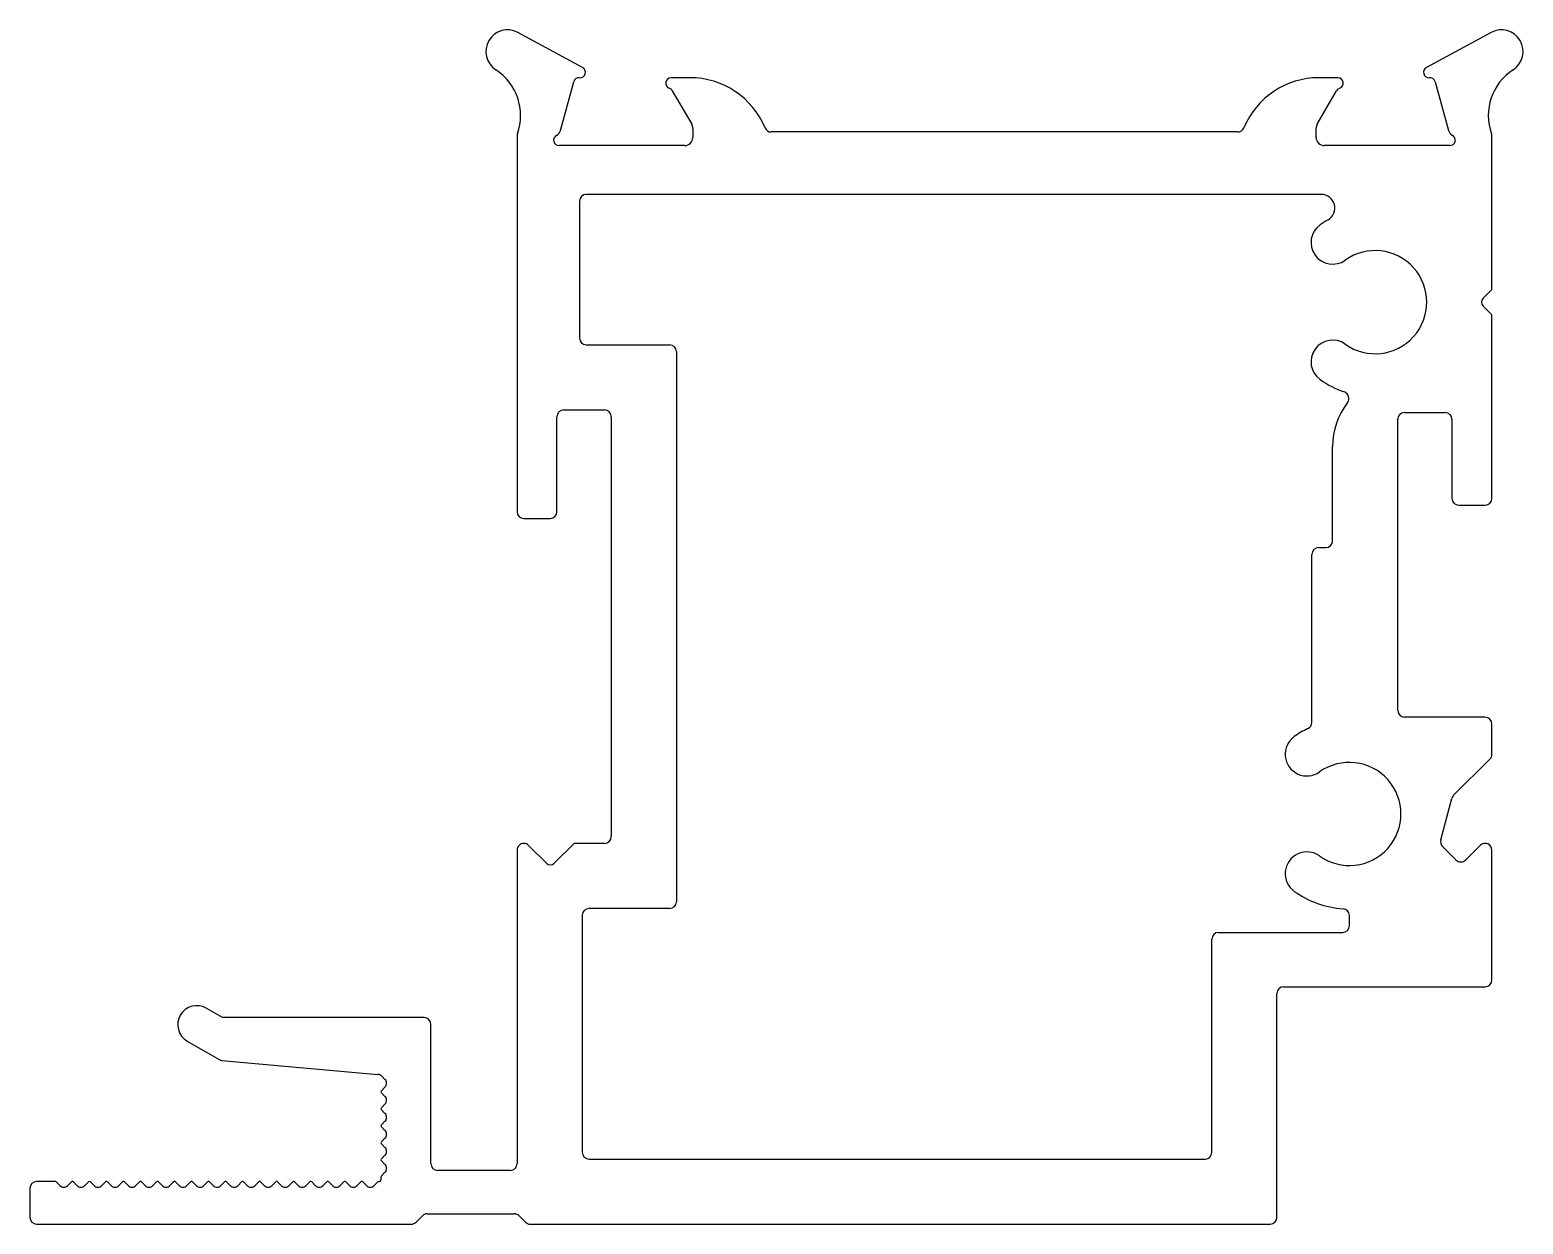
# Model space of a CAD drawing. Header units: inches. Extents: x -23.6 to 31.5, y 0.5 to 44.5.
import ezdxf

# ---------------------------------------------------------------- set-up
doc = ezdxf.new("R2010")
doc.units = ezdxf.units.IN
doc.header["$MEASUREMENT"] = 0
doc.layers.add('BEAD', color=152, linetype='Continuous')

msp = doc.modelspace()

# ---------------------------------------------------------------- linework, layer by layer
at = {"layer": 'BEAD', "color": 7, "linetype": 'Continuous', "lineweight": -2}
for p, q in [((-3.196, 43.121), (-5.58, 44.412)), ((30.281, 44.412), (27.897, 43.121)), ((-4.009, 40.805), (-3.516, 42.599)), ((0.759, 42.745), (0.066, 42.745)), ((24.636, 42.745), (23.943, 42.745)), ((28.218, 42.599), (28.711, 40.805)), ((0.111, 42.266), (0.825, 41.029)), ((23.876, 41.029), (24.59, 42.266)), ((0.866, 40.879), (0.866, 40.545)), ((20.943, 40.745), (3.758, 40.745)), ((23.836, 40.545), (23.836, 40.879)), ((-5.609, 40.597), (-5.609, 26.75)), ((0.566, 40.245), (-4.061, 40.245)), ((28.762, 40.245), (24.136, 40.245)), ((30.311, 34.937), (30.311, 40.597)), ((-3.309, 38.195), (-3.309, 33.15)), ((24.025, 38.445), (-3.059, 38.445)), ((29.99, 34.617), (30.311, 34.937)), ((30.311, 34.009), (29.99, 34.329)), ((30.311, 27.242), (30.311, 34.009)), ((-3.059, 32.9), (0.011, 32.9)), ((0.261, 32.65), (0.261, 12.377)), ((-3.889, 30.5), (-2.389, 30.5)), ((27.091, 30.407), (28.591, 30.407)), ((-4.139, 26.75), (-4.139, 30.25)), ((-2.139, 30.25), (-2.139, 14.777)), ((26.841, 19.432), (26.841, 30.157)), ((28.841, 30.157), (28.841, 27.242)), ((24.441, 25.682), (24.441, 29.157)), ((29.091, 26.992), (30.061, 26.992)), ((-5.359, 26.5), (-4.389, 26.5)), ((23.929, 25.428), (24.187, 25.428)), ((23.675, 18.988), (23.675, 25.174)), ((30.057, 19.178), (27.095, 19.178)), ((30.311, 17.814), (30.311, 18.924)), ((28.902, 16.3), (30.236, 17.634)), ((28.427, 14.658), (28.836, 16.186)), ((-4.525, 13.797), (-5.182, 14.453)), ((-3.508, 14.527), (-4.238, 13.797)), ((-2.389, 14.527), (-3.508, 14.527)), ((28.988, 13.917), (28.493, 14.412)), ((29.884, 14.453), (29.347, 13.917)), ((-5.609, 14.277), (-5.609, 2.725)), ((30.311, 9.495), (30.311, 14.277)), ((0.011, 12.127), (-2.959, 12.127)), ((-3.209, 11.877), (-3.209, 3.145)), ((25.06, 11.495), (25.06, 11.869)), ((20.241, 11.245), (24.81, 11.245)), ((19.991, 3.145), (19.991, 10.995)), ((22.391, 0.745), (22.391, 8.995)), ((22.641, 9.245), (30.061, 9.245)), ((-16.46, 8.105), (-17.062, 8.453)), ((-9.034, 8.105), (-16.46, 8.105)), ((-8.784, 2.725), (-8.784, 7.855)), ((-17.762, 7.24), (-16.589, 6.563)), ((-16.485, 6.53), (-10.74, 6.013)), ((-10.475, 5.544), (-10.609, 5.41)), ((-10.583, 5.939), (-10.475, 5.831)), ((-10.61, 5.339), (-10.475, 5.204)), ((-10.61, 4.711), (-10.475, 4.577)), ((-10.475, 4.917), (-10.609, 4.783)), ((-10.61, 4.084), (-10.475, 3.95)), ((-10.475, 4.29), (-10.609, 4.155)), ((-10.61, 3.457), (-10.475, 3.322)), ((-10.475, 3.662), (-10.609, 3.528)), ((-10.61, 2.83), (-10.475, 2.695)), ((-10.475, 3.035), (-10.609, 2.901)), ((-2.959, 2.895), (19.741, 2.895)), ((-10.624, 2.227), (-10.624, 2.116)), ((-10.475, 2.408), (-10.602, 2.281)), ((-5.859, 2.475), (-8.534, 2.475)), ((-23.561, 1.815), (-23.561, 0.745)), ((-22.621, 2.065), (-23.311, 2.065)), ((-22.451, 1.916), (-22.586, 2.05)), ((-22.03, 2.05), (-22.164, 1.916)), ((-21.824, 1.916), (-21.958, 2.05)), ((-21.402, 2.05), (-21.537, 1.916)), ((-21.196, 1.916), (-21.33, 2.05)), ((-20.775, 2.05), (-20.909, 1.916)), ((-20.569, 1.916), (-20.703, 2.05)), ((-20.147, 2.05), (-20.282, 1.916)), ((-19.942, 1.916), (-20.076, 2.05)), ((-19.52, 2.05), (-19.654, 1.916)), ((-19.315, 1.916), (-19.449, 2.05)), ((-19.449, 2.05), (-19.315, 1.916)), ((-18.893, 2.05), (-19.027, 1.916)), ((-18.687, 1.916), (-18.822, 2.05)), ((-18.266, 2.05), (-18.4, 1.916)), ((-18.06, 1.916), (-18.194, 2.05)), ((-17.638, 2.05), (-17.773, 1.916)), ((-17.433, 1.916), (-17.567, 2.05)), ((-17.011, 2.05), (-17.145, 1.916)), ((-16.806, 1.916), (-16.94, 2.05)), ((-16.384, 2.05), (-16.518, 1.916)), ((-16.178, 1.916), (-16.313, 2.05)), ((-15.757, 2.05), (-15.891, 1.916)), ((-15.551, 1.916), (-15.685, 2.05)), ((-15.129, 2.05), (-15.264, 1.916)), ((-14.924, 1.916), (-15.058, 2.05)), ((-14.502, 2.05), (-14.636, 1.916)), ((-14.297, 1.916), (-14.431, 2.05)), ((-13.875, 2.05), (-14.009, 1.916)), ((-13.669, 1.916), (-13.804, 2.05)), ((-13.248, 2.05), (-13.382, 1.916)), ((-13.042, 1.916), (-13.176, 2.05)), ((-12.62, 2.05), (-12.755, 1.916)), ((-12.415, 1.916), (-12.549, 2.05)), ((-11.993, 2.05), (-12.127, 1.916)), ((-11.788, 1.916), (-11.922, 2.05)), ((-11.366, 2.05), (-11.5, 1.916)), ((-11.16, 1.916), (-11.295, 2.05)), ((-10.746, 2.043), (-10.873, 1.916)), ((-10.675, 2.065), (-10.692, 2.065)), ((-9.328, 0.569), (-9.097, 0.801)), ((-8.918, 0.875), (-5.714, 0.875)), ((-5.535, 0.801), (-5.304, 0.569)), ((-23.311, 0.495), (-9.508, 0.495)), ((-5.124, 0.495), (22.141, 0.495))]:
    msp.add_line(p, q, dxfattribs=at)
for centre, radius, start, end in [((-5.961, 43.708), 0.8, 61.5636, 237.1938), ((30.662, 43.708), 0.8, 302.8062, 118.4364), ((-7.478, 41.355), 2, 340.3188, 57.1938), ((-3.291, 42.945), 0.2, 265.3109, 61.5636), ((27.992, 42.945), 0.2, 118.4364, 274.6891), ((32.179, 41.355), 2, 122.8062, 199.6878), ((-3.324, 42.546), 0.2, 85.3109, 164.6426), ((0.066, 42.545), 0.2, 90, 251.4096), ((0.759, 39.745), 3, 22.6205, 89.9999), ((23.943, 39.745), 3, 90.0001, 157.3795), ((24.636, 42.545), 0.2, 288.5904, 90), ((28.025, 42.546), 0.2, 15.3574, 94.6891), ((-0.062, 42.166), 0.2, 30, 71.4096), ((24.763, 42.166), 0.2, 108.5904, 150), ((-4.298, 40.885), 0.3, 298.399, 344.6426), ((0.566, 40.879), 0.3, 360, 30), ((3.758, 40.995), 0.25, 202.6205, 270), ((20.943, 40.995), 0.25, 270, 337.3795), ((24.136, 40.879), 0.3, 150, 180), ((29, 40.885), 0.3, 195.3574, 241.601), ((-5.359, 40.597), 0.25, 160.3188, 180), ((-4.061, 40.445), 0.2, 118.399, 270), ((0.566, 40.545), 0.3, 270, 360), ((24.136, 40.545), 0.3, 180, 270), ((28.762, 40.445), 0.2, 270, 61.601), ((30.061, 40.597), 0.25, 360, 19.6878), ((-3.059, 38.195), 0.25, 90, 180), ((24.025, 37.945), 0.5, 299.7671, 90), ((26.011, 34.473), 3.5, 119.7672, 125.431), ((24.446, 36.673), 0.8, 125.431, 305.431), ((26.011, 34.473), 1.9, 234.5691, 125.4309), ((30.134, 34.473), 0.203, 135, 225), ((-3.059, 33.15), 0.25, 180, 270), ((24.446, 32.273), 0.8, 54.569, 234.569), ((0.011, 32.65), 0.25, 360, 90), ((26.011, 34.473), 3.5, 234.569, 251.0518), ((24.793, 30.926), 0.25, 322.4012, 71.0517), ((-3.889, 30.25), 0.25, 90, 180), ((-2.389, 30.25), 0.25, 360, 90), ((27.091, 29.157), 2.65, 142.4013, 180), ((27.091, 30.157), 0.25, 90, 180), ((28.591, 30.157), 0.25, 360, 90), ((29.091, 27.242), 0.25, 180, 270), ((30.061, 27.242), 0.25, 270, 0), ((-5.359, 26.75), 0.25, 180, 270), ((-4.389, 26.75), 0.25, 270, 0), ((23.929, 25.174), 0.254, 90, 180), ((24.187, 25.682), 0.254, 270, 0), ((27.095, 19.432), 0.254, 180, 270), ((25.06, 15.611), 3.5, 115.8881, 125.4309), ((23.421, 18.988), 0.254, 295.8881, 0), ((30.057, 18.924), 0.254, 0, 90), ((23.495, 17.811), 0.8, 125.4309, 305.4309), ((30.057, 17.814), 0.254, 315, 360), ((25.06, 15.611), 1.9, 234.5691, 125.4309), ((29.082, 16.12), 0.254, 135, 165), ((-5.359, 14.277), 0.25, 90, 180.0001), ((-5.359, 14.277), 0.25, 45, 90), ((-2.389, 14.777), 0.25, 270, 0), ((28.672, 14.592), 0.254, 165, 225), ((30.061, 14.277), 0.25, 360, 135), ((-4.382, 13.94), 0.203, 225, 315), ((23.495, 13.411), 0.8, 54.5691, 234.5691), ((29.168, 14.096), 0.254, 225, 315), ((25.06, 15.611), 3.5, 234.569, 266.1775), ((-2.959, 11.877), 0.25, 90, 180), ((0.011, 12.377), 0.25, 270, 0), ((24.81, 11.869), 0.25, 0.0002, 86.1776), ((20.241, 10.995), 0.25, 90, 180), ((24.81, 11.495), 0.25, 270, 0), ((30.061, 9.495), 0.25, 270, 0), ((22.641, 8.995), 0.25, 90, 180), ((-17.412, 7.847), 0.7, 60, 240), ((-9.034, 7.855), 0.25, 360, 90), ((-16.462, 6.783), 0.254, 240, 264.8501), ((-10.762, 5.76), 0.254, 45.0002, 84.8501), ((-10.619, 5.688), 0.203, 315, 45.0002), ((-10.573, 5.374), 0.0508, 135, 180), ((-10.574, 5.374), 0.05, 180, 224.9992), ((-10.619, 5.061), 0.203, 315, 45.0002), ((-10.573, 4.747), 0.0508, 135, 180), ((-10.574, 4.747), 0.05, 180, 224.9992), ((-10.619, 4.433), 0.203, 315, 45.0002), ((-10.573, 4.119), 0.0508, 135, 180), ((-10.574, 4.119), 0.05, 180, 224.9992), ((-10.619, 3.806), 0.203, 315, 45.0002), ((-10.573, 3.492), 0.0508, 135, 180), ((-10.574, 3.492), 0.05, 180, 224.9992), ((-10.619, 3.179), 0.203, 315, 45.0002), ((-10.573, 2.865), 0.0508, 135, 180), ((-10.574, 2.865), 0.05, 180, 224.9992), ((-2.959, 3.145), 0.25, 180, 270), ((19.741, 3.145), 0.25, 270, 0), ((-10.548, 2.227), 0.0762, 135, 180), ((-10.619, 2.552), 0.203, 315, 45.0002), ((-8.534, 2.725), 0.25, 180, 270), ((-5.859, 2.725), 0.25, 270, 360), ((-23.311, 1.815), 0.25, 90, 180), ((-22.621, 2.015), 0.05, 45.0008, 90.0007), ((-22.307, 2.06), 0.203, 224.9998, 315), ((-21.994, 2.014), 0.0508, 90, 135), ((-21.994, 2.015), 0.05, 45.0008, 90), ((-21.68, 2.06), 0.203, 224.9998, 315), ((-21.366, 2.014), 0.0508, 45, 135), ((-21.053, 2.06), 0.203, 225, 315.0002), ((-20.739, 2.015), 0.05, 90, 134.9992), ((-20.739, 2.014), 0.0508, 45, 90), ((-20.425, 2.06), 0.203, 225, 315.0002), ((-20.112, 2.015), 0.05, 90, 134.9992), ((-20.112, 2.014), 0.0508, 45, 90), ((-19.798, 2.06), 0.203, 225, 315.0002), ((-19.485, 2.015), 0.05, 90, 134.9992), ((-19.485, 2.014), 0.0508, 45, 90), ((-19.171, 2.06), 0.203, 225, 315.0002), ((-18.857, 2.015), 0.05, 90, 134.9992), ((-18.857, 2.014), 0.0508, 45, 90), ((-18.544, 2.06), 0.203, 225, 315.0002), ((-18.23, 2.015), 0.05, 90, 134.9992), ((-18.23, 2.014), 0.0508, 45, 90), ((-17.916, 2.06), 0.203, 225, 315.0002), ((-17.603, 2.015), 0.05, 90, 134.9992), ((-17.603, 2.014), 0.0508, 45, 90), ((-17.289, 2.06), 0.203, 225, 315.0002), ((-16.976, 2.015), 0.05, 90, 134.9992), ((-16.976, 2.014), 0.0508, 45, 90), ((-16.662, 2.06), 0.203, 225, 315.0002), ((-16.348, 2.015), 0.05, 90, 134.9992), ((-16.348, 2.014), 0.0508, 45, 90), ((-16.035, 2.06), 0.203, 225, 315.0002), ((-15.721, 2.015), 0.05, 90, 134.9992), ((-15.721, 2.014), 0.0508, 45, 90), ((-15.407, 2.06), 0.203, 225, 315.0002), ((-15.094, 2.015), 0.05, 90, 134.9992), ((-15.094, 2.014), 0.0508, 45, 90), ((-14.78, 2.06), 0.203, 225, 315.0002), ((-14.467, 2.015), 0.05, 90, 134.9992), ((-14.467, 2.014), 0.0508, 45, 90), ((-14.153, 2.06), 0.203, 225, 315.0002), ((-13.839, 2.015), 0.05, 90, 134.9992), ((-13.839, 2.014), 0.0508, 45, 90), ((-13.526, 2.06), 0.203, 225, 315.0002), ((-13.212, 2.015), 0.05, 90, 134.9992), ((-13.212, 2.014), 0.0508, 45, 90), ((-12.898, 2.06), 0.203, 225, 315.0002), ((-12.585, 2.015), 0.05, 90, 134.9992), ((-12.585, 2.014), 0.0508, 45, 90), ((-12.271, 2.06), 0.203, 225, 315.0002), ((-11.958, 2.015), 0.05, 90, 134.9992), ((-11.958, 2.014), 0.0508, 45, 90), ((-11.644, 2.06), 0.203, 225, 315.0002), ((-11.33, 2.015), 0.05, 90, 134.9992), ((-11.33, 2.014), 0.0508, 45, 90), ((-11.017, 2.06), 0.203, 225, 315.0002), ((-10.692, 1.989), 0.0762, 90, 135.0002), ((-10.675, 2.116), 0.0508, 270, 0), ((-23.311, 0.745), 0.25, 180, 270), ((-9.508, 0.749), 0.254, 270, 315), ((-8.918, 0.621), 0.254, 90, 135), ((-5.714, 0.621), 0.254, 45, 90), ((-5.124, 0.749), 0.254, 225, 270), ((22.141, 0.745), 0.25, 270, 0)]:
    msp.add_arc(centre, radius, start, end, dxfattribs=at)

doc.saveas('drawing.dxf')
